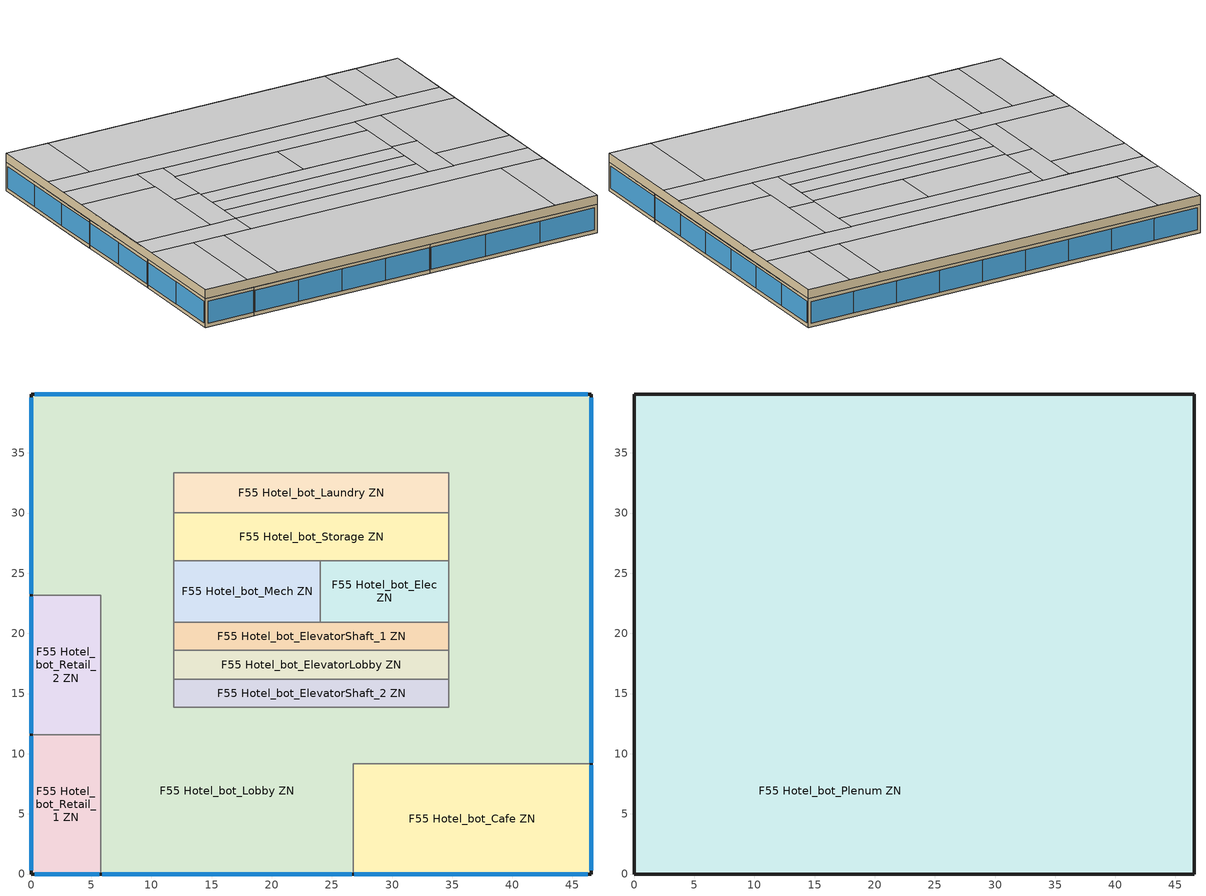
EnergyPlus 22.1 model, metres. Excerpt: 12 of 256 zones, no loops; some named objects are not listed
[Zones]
F55 Hotel_bot_Cafe ZN
 floor adiabatic (Typical Interior Floor): 46.57,9.14 46.57,0 26.76,0 26.76,9.14 z233.35
 wall outside (Typical Insulated Steel Framed Exterior Wall R-20.41): 26.76,0 46.57,0 46.57,9.14 z233.35:236.56
 wall to F55 Hotel_bot_Lobby ZN (Typical Interior Wall): 46.57,9.14 26.76,9.14 26.76,0 z233.35:236.56
 window (Hotel_bot_Cafe_Wall_2_0_0_0_0_0_Win Wind Cons U-0.34 SHGC 0.33): 46.57,0.31 46.57,9.03 z233.75:236.21
 window (U 0.34 SHGC 0.38 Simple Glazing): 26.88,0 33.34,0 / 33.34,0 39.8,0 / 39.8,0 46.26,0 z233.76:236.2
F55 Hotel_bot_Elec ZN
 floor adiabatic (Typical Interior Floor): 34.72,26.05 34.72,20.92 24.05,20.92 24.05,26.05 z233.35
 wall to F55 Hotel_bot_Lobby ZN (Typical Interior Wall): 34.72,20.92 34.72,26.05 z233.35:236.56
 wall to F55 Hotel_bot_Storage ZN (Typical Interior Wall): 34.72,26.05 24.05,26.05 z233.35:236.56
 wall to F55 Hotel_bot_Mech ZN (Typical Interior Wall): 24.05,26.05 24.05,20.92 z233.35:236.56
 wall to F55 Hotel_bot_ElevatorShaft_1 ZN (Typical Interior Wall): 24.05,20.92 34.72,20.92 z233.35:236.56
F55 Hotel_bot_ElevatorLobby ZN
 floor adiabatic (Typical Interior Floor): 34.72,18.61 34.72,16.17 11.86,16.17 11.86,18.61 z233.35
 wall to F55 Hotel_bot_Lobby ZN (Typical Interior Wall): 34.72,16.17 34.72,18.61 / 11.86,18.61 11.86,16.17 z233.35:236.56
 wall to F55 Hotel_bot_ElevatorShaft_1 ZN (Typical Interior Wall): 34.72,18.61 11.86,18.61 z233.35:236.56
 wall to F55 Hotel_bot_ElevatorShaft_2 ZN (Typical Interior Wall): 11.86,16.17 34.72,16.17 z233.35:236.56
F55 Hotel_bot_ElevatorShaft_1 ZN
 floor adiabatic (Typical Interior Floor): 34.72,20.92 34.72,18.61 11.86,18.61 11.86,20.92 z233.35
 wall to F55 Hotel_bot_Lobby ZN (Typical Interior Wall): 34.72,18.61 34.72,20.92 / 11.86,20.92 11.86,18.61 z233.35:236.56
 wall to F55 Hotel_bot_Mech ZN (Typical Interior Wall): 24.05,20.92 11.86,20.92 z233.35:236.56
F55 Hotel_bot_ElevatorShaft_2 ZN
 floor adiabatic (Typical Interior Floor): 34.72,16.17 34.72,13.85 11.86,13.85 11.86,16.17 z233.35
 wall to F55 Hotel_bot_Lobby ZN (Typical Interior Wall): 11.86,16.17 11.86,13.85 34.72,13.85 34.72,16.17 z233.35:236.56
F55 Hotel_bot_Laundry ZN
 floor adiabatic (Typical Interior Floor): 34.72,33.36 34.72,30.01 11.86,30.01 11.86,33.36 z233.35
 wall to F55 Hotel_bot_Lobby ZN (Typical Interior Wall): 34.72,30.01 34.72,33.36 11.86,33.36 11.86,30.01 z233.35:236.56
 wall to F55 Hotel_bot_Storage ZN (Typical Interior Wall): 11.86,30.01 34.72,30.01 z233.35:236.56
F55 Hotel_bot_Lobby ZN
 floor adiabatic (Typical Interior Floor): 11.86,23.16 11.86,13.85 5.79,13.85 5.79,23.16 z233.35; 11.86,23.61 11.86,23.16 0,23.16 0,23.61 z233.35; 34.72,13.85 34.72,9.14 26.76,9.14 26.76,13.85 z233.35; 26.76,13.85 26.76,0 5.79,0 5.79,13.85 z233.35; 46.57,23.61 46.57,9.14 34.72,9.14 34.72,23.61 z233.35; 46.57,33.36 46.57,23.61 34.72,23.61 34.72,33.36 z233.35; 46.57,39.9 46.57,33.36 11.86,33.36 11.86,39.9 z233.35; 11.86,39.9 11.86,23.61 0,23.61 0,39.9 z233.35
 wall outside (Typical Insulated Steel Framed Exterior Wall R-20.41): 46.57,9.14 46.57,39.9 0,39.9 0,23.16 / 5.79,0 26.76,0 z233.35:236.56
 wall to F55 Hotel_bot_Storage ZN (Typical Interior Wall): 34.72,30.01 34.72,26.05 / 11.86,26.05 11.86,30.01 z233.35:236.56
 wall to F55 Hotel_bot_Mech ZN (Typical Interior Wall): 11.86,20.92 11.86,26.05 z233.35:236.56
 wall to F55 Hotel_bot_Retail_2 ZN (Typical Interior Wall): 0,23.16 5.79,23.16 5.79,11.58 z233.35:236.56
 wall to F55 Hotel_bot_Retail_1 ZN (Typical Interior Wall): 5.79,11.58 5.79,0 z233.35:236.56
 window (Hotel_bot_Lobby_Wall_2_0_0_0_0_5_Win Wind Cons U-0.34 SHGC 0.33): 46.57,34.54 46.57,39.59 z233.76:236.2
 window (Hotel_bot_Lobby_Wall_2_0_0_1_0_4_Win Wind Cons U-0.34 SHGC 0.33): 46.57,29.48 46.57,34.53 z233.76:236.2
 window (Hotel_bot_Lobby_Wall_2_0_0_2_0_3_Win Wind Cons U-0.34 SHGC 0.33): 46.57,24.43 46.57,29.48 z233.76:236.2
 window (Hotel_bot_Lobby_Wall_2_0_0_3_0_2_Win Wind Cons U-0.34 SHGC 0.33): 46.57,19.37 46.57,24.42 z233.76:236.2
 window (Hotel_bot_Lobby_Wall_2_0_0_4_0_1_Win Wind Cons U-0.34 SHGC 0.33): 46.57,14.32 46.57,19.37 z233.76:236.2
 window (Hotel_bot_Lobby_Wall_2_0_0_5_0_0_Win Wind Cons U-0.34 SHGC 0.33): 46.57,9.26 46.57,14.31 z233.76:236.2
 window (U 0.34 SHGC 0.38 Simple Glazing): 5.41,39.9 0.31,39.9 / 15.62,39.9 10.52,39.9 / 10.52,39.9 5.42,39.9 / 20.73,39.9 15.63,39.9 / 30.94,39.9 25.84,39.9 / 25.84,39.9 20.74,39.9 / 36.05,39.9 30.95,39.9 / 46.26,39.9 41.16,39.9 / 41.16,39.9 36.06,39.9 / 16.28,0 21.46,0 / 21.46,0 26.64,0 / 5.91,0 11.09,0 / 11.09,0 16.27,0 z233.76:236.2
 window (Hotel_bot_Lobby_Wall_4_0_0_0_0_2_Win Wind Cons U-0.34 SHGC 0.33): 0,28.71 0,23.28 z233.76:236.2
 window (Hotel_bot_Lobby_Wall_4_0_0_1_0_1_Win Wind Cons U-0.34 SHGC 0.33): 0,34.15 0,28.72 z233.76:236.2
 window (Hotel_bot_Lobby_Wall_4_0_0_2_0_0_Win Wind Cons U-0.34 SHGC 0.33): 0,39.59 0,34.16 z233.76:236.2
F55 Hotel_bot_Mech ZN
 floor adiabatic (Typical Interior Floor): 24.05,26.05 24.05,20.92 11.86,20.92 11.86,26.05 z233.35
 wall to F55 Hotel_bot_Storage ZN (Typical Interior Wall): 24.05,26.05 11.86,26.05 z233.35:236.56
F55 Hotel_bot_Retail_1 ZN
 floor adiabatic (Typical Interior Floor): 5.79,11.58 5.79,0 0,0 0,11.58 z233.35
 wall outside (Typical Insulated Steel Framed Exterior Wall R-20.41): 0,11.58 0,0 5.79,0 z233.35:236.56
 wall to F55 Hotel_bot_Retail_2 ZN (Typical Interior Wall): 5.79,11.58 0,11.58 z233.35:236.56
 window (Hotel_bot_Retail_1_Wall_4_0_0_0_0_1_Win Wind Cons U-0.34 SHGC 0.33): 0,5.89 0,0.31 z233.76:236.2
 window (Hotel_bot_Retail_1_Wall_4_0_0_1_0_0_Win Wind Cons U-0.34 SHGC 0.33): 0,11.47 0,5.89 z233.76:236.2
 window (U 0.34 SHGC 0.38 Simple Glazing): 0.31,0 5.68,0 z233.75:236.21
F55 Hotel_bot_Retail_2 ZN
 floor adiabatic (Typical Interior Floor): 5.79,23.16 5.79,11.58 0,11.58 0,23.16 z233.35
 wall outside (Typical Insulated Steel Framed Exterior Wall R-20.41): 0,23.16 0,11.58 z233.35:236.56
 window (Hotel_bot_Retail_2_Wall_4_0_0_0_0_1_Win Wind Cons U-0.34 SHGC 0.33): 0,17.37 0,11.7 z233.76:236.2
 window (Hotel_bot_Retail_2_Wall_4_0_0_1_0_0_Win Wind Cons U-0.34 SHGC 0.33): 0,23.05 0,17.38 z233.76:236.2
F55 Hotel_bot_Storage ZN
 floor adiabatic (Typical Interior Floor): 34.72,30.01 34.72,26.05 11.86,26.05 11.86,30.01 z233.35
F55 Hotel_bot_Plenum ZN
 floor to F55 Hotel_bot_Retail_2 ZN (Typical Interior Floor): 5.79,23.16 5.79,11.58 0,11.58 0,23.16 z236.56
 floor to F55 Hotel_bot_Mech ZN (Typical Interior Floor): 24.05,26.05 24.05,20.92 11.86,20.92 11.86,26.05 z236.56
 floor to F55 Hotel_bot_ElevatorLobby ZN (Typical Interior Floor): 34.72,18.61 34.72,16.17 11.86,16.17 11.86,18.61 z236.56
 floor to F55 Hotel_bot_Lobby ZN (Typical Interior Floor): 11.86,23.16 11.86,13.85 5.79,13.85 5.79,23.16 z236.56; 11.86,23.61 11.86,23.16 0,23.16 0,23.61 z236.56; 34.72,13.85 34.72,9.14 26.76,9.14 26.76,13.85 z236.56; 26.76,13.85 26.76,0 5.79,0 5.79,13.85 z236.56; 46.57,23.61 46.57,9.14 34.72,9.14 34.72,23.61 z236.56; 46.57,33.36 46.57,23.61 34.72,23.61 34.72,33.36 z236.56; 46.57,39.9 46.57,33.36 11.86,33.36 11.86,39.9 z236.56; 11.86,39.9 11.86,23.61 0,23.61 0,39.9 z236.56
 floor to F55 Hotel_bot_Retail_1 ZN (Typical Interior Floor): 5.79,11.58 5.79,0 0,0 0,11.58 z236.56
 floor to F55 Hotel_bot_Cafe ZN (Typical Interior Floor): 46.57,9.14 46.57,0 26.76,0 26.76,9.14 z236.56
 floor to F55 Hotel_bot_Laundry ZN (Typical Interior Floor): 34.72,33.36 34.72,30.01 11.86,30.01 11.86,33.36 z236.56
 floor to F55 Hotel_bot_Storage ZN (Typical Interior Floor): 34.72,30.01 34.72,26.05 11.86,26.05 11.86,30.01 z236.56
 floor to F55 Hotel_bot_Elec ZN (Typical Interior Floor): 34.72,26.05 34.72,20.92 24.05,20.92 24.05,26.05 z236.56
 floor to F55 Hotel_bot_ElevatorShaft_1 ZN (Typical Interior Floor): 34.72,20.92 34.72,18.61 11.86,18.61 11.86,20.92 z236.56
 floor to F55 Hotel_bot_ElevatorShaft_2 ZN (Typical Interior Floor): 34.72,16.17 34.72,13.85 11.86,13.85 11.86,16.17 z236.56
 wall outside (Typical Insulated Steel Framed Exterior Wall R-20.41): 46.57,0 46.57,39.9 0,39.9 0,0 46.57,0 z236.56:237.56
 ceiling adiabatic (Adiabatic floor construction): 37.92,31.53 37.92,39.9 5,39.9 5,31.53 z237.56; 46.57,17.51 46.57,28.48 37.76,28.48 37.76,17.51 z237.56; 8.81,13.85 8.81,24.83 0,24.83 0,13.85 z237.56; 41.57,0 41.57,10.81 8.66,10.81 8.66,0 z237.56; 24.05,20.92 24.05,26.05 11.86,26.05 11.86,20.92 z237.56; 34.72,20.92 34.72,26.05 24.05,26.05 24.05,20.92 z237.56; 34.72,18.61 34.72,20.92 11.86,20.92 11.86,18.61 z237.56; 34.72,16.17 34.72,18.61 11.86,18.61 11.86,16.17 z237.56; 34.72,13.85 34.72,16.17 11.86,16.17 11.86,13.85 z237.56; 5,31.53 5,39.9 0,39.9 0,31.53 z237.56; 5,0 5,10.81 0,10.81 0,0 z237.56; 8.66,0 8.66,10.81 5,10.81 5,0 z237.56; 46.57,0 46.57,10.81 41.57,10.81 41.57,0 z237.56; 41.57,31.53 41.57,39.9 37.92,39.9 37.92,31.53 z237.56; 46.57,31.53 46.57,39.9 41.57,39.9 41.57,31.53 z237.56; 37.76,13.85 37.76,21.17 34.72,21.17 34.72,13.85 z237.56; 46.57,10.81 46.57,13.85 11.86,13.85 11.86,10.81 z237.56; 11.86,13.85 11.86,21.17 8.81,21.17 8.81,13.85 z237.56; 11.86,10.81 11.86,13.85 0,13.85 0,10.81 z237.56; 37.76,21.17 37.76,28.48 34.72,28.48 34.72,21.17 z237.56; 11.86,21.17 11.86,28.48 8.81,28.48 8.81,21.17 z237.56; 46.57,28.48 46.57,31.53 0,31.53 0,28.48 z237.56; 46.57,13.85 46.57,17.51 37.76,17.51 37.76,13.85 z237.56; 8.81,24.83 8.81,28.48 0,28.48 0,24.83 z237.56; 34.72,26.05 34.72,28.48 11.86,28.48 11.86,26.05 z237.56
[Building]
-SuperTallBuilding-ASHRAE 169-2013-6A created: 2026-04-17 12:02:49 -0400: North Axis {deg}=0; Terrain=Suburbs; Loads Convergence Tolerance Value {W}=0.04; Temperature Convergence Tolerance Value {deltaC}=0.4; Solar Distribution=FullExterior; Maximum Number of Warmup Days=25; Minimum Number of Warmup Days=6
[Site:Location]
Rochester International Arpt_MN_USA: Latitude {deg}=43.9; Longitude {deg}=-92.5; Time Zone {hr}=-6; Elevation {m}=398
[Site:GroundTemperature:Deep]
5.5, 1.7, -0.6, -1.3, 0.1, 3.2, 7.1, 10.9, 13.4, 14, 12.6, 9.5
[Site:GroundTemperature:FCfactorMethod]
January Ground Temperature {C}=7.4; February Ground Temperature {C}=-0; March Ground Temperature {C}=-7.6; April Ground Temperature {C}=-12.6; May Ground Temperature {C}=-7.7; June Ground Temperature {C}=0.3; July Ground Temperature {C}=7; August Ground Temperature {C}=14.2; September Ground Temperature {C}=19.2; October Ground Temperature {C}=20.9; November Ground Temperature {C}=20; December Ground Temperature {C}=15.4
[Site:GroundTemperature:Shallow]
-2.2, -7.4, -8.8, -7.6, -0.6, 7.3, 14.6, 20, 21.5, 19, 13, 5.4
[Site:WaterMainsTemperature]
Calculation Method=Correlation; Annual Average Outdoor Air Temperature {C}=6.375; Maximum Difference In Monthly Average Outdoor Air Temperatures {deltaC}=33.5
[SizingPeriod:DesignDay] Day of Month=21; Dry-Bulb Temperature Range Modifier Type=DefaultMultipliers; Humidity Condition Type=Wetbulb; Barometric Pressure {Pa}=96634; Rain Indicator=No; Snow Indicator=No; Daylight Saving Time Indicator=No; Begin Environment Reset Mode=FullResetAtBeginEnvironment
Name | Month | Day Type | Maximum Dry-Bulb Temperature {C} | Daily Dry-Bulb Temperature Range {deltaC} | Wetbulb or DewPoint at Maximum Dry-Bulb {C} | Wind Speed {m/s} | Wind Direction {deg} | Solar Model Indicator | ASHRAE Clear Sky Optical Depth for Beam Irradiance (taub) | ASHRAE Clear Sky Optical Depth for Diffuse Irradiance (taud) | Sky Clearness
Rochester International Arpt Ann Clg .4% Condns DB=>MWB | 7 | SummerDesignDay | 31.2 | 10.6 | 23.1 | 6.7 | 200 | ASHRAETau | 0.404 | 2.226
Rochester International Arpt Ann Clg .4% Condns WB=>MDB | 7 | SummerDesignDay | 29.2 | 10.6 | 24.9 | 6.7 | 200 | ASHRAETau | 0.404 | 2.226
Rochester International Arpt Ann Htg 99.6% Condns DB | 1 | WinterDesignDay | -26.2 | 0 | -26.2 | 5.7 | 310 | ASHRAEClearSky |  |  | 0
[Material] Thermal Absorptance=0.9; Solar Absorptance=0.7
Name | Roughness | Thickness {m} | Conductivity {W/m-K} | Density {kg/m3} | Specific Heat {J/kg-K} | Visible Absorptance
100mm Normalweight concrete floor | MediumSmooth | 0.1016 | 2.31 | 2322 | 832 | 0.7
25mm Stucco | Smooth | 0.0254 | 0.72 | 1856 | 840 | 0.7
5/8 in. Gypsum Board | MediumSmooth | 0.0159 | 0.16 | 800 | 1090 | 0.7
G01 13mm gypsum board | Smooth | 0.0127 | 0.16 | 800 | 1090 | 0.5
Std Wood 6inch | MediumSmooth | 0.15 | 0.12 | 540 | 1210 | 0.7
[Material:NoMass] Thermal Absorptance=0.9; Solar Absorptance=0.7
Name | Roughness | Thermal Resistance {m2-K/W} | Visible Absorptance
CP02 CARPET PAD | VeryRough | 0.21648 | 0.8
Nonres_Floor_Insulation | MediumSmooth | 2.88292 | 0.7
Typical Insulation R-18.23 | Smooth | 3.21036 | 0.7
[WindowMaterial:SimpleGlazingSystem] U-Factor {W/m2-K}=1.93061; Visible Transmittance=0.81
Name | Solar Heat Gain Coefficient
Hotel_bot_Cafe_Wall_2_0_0_0_0_0_Win Wind SG Mat U-0.34 SHGC 0.33; Hotel_bot_Lobby_Wall_2_0_0_0_0_5_Win Wind SG Mat U-0.34 SHGC 0.33; Hotel_bot_Lobby_Wall_2_0_0_1_0_4_Win Wind SG Mat U-0.34 SHGC 0.33; Hotel_bot_Lobby_Wall_2_0_0_2_0_3_Win Wind SG Mat U-0.34 SHGC 0.33; Hotel_bot_Lobby_Wall_2_0_0_3_0_2_Win Wind SG Mat U-0.34 SHGC 0.33; Hotel_bot_Lobby_Wall_2_0_0_4_0_1_Win Wind SG Mat U-0.34 SHGC 0.33; Hotel_bot_Lobby_Wall_2_0_0_5_0_0_Win Wind SG Mat U-0.34 SHGC 0.33; Hotel_bot_Lobby_Wall_4_0_0_0_0_2_Win Wind SG Mat U-0.34 SHGC 0.33; Hotel_bot_Lobby_Wall_4_0_0_1_0_1_Win Wind SG Mat U-0.34 SHGC 0.33; Hotel_bot_Lobby_Wall_4_0_0_2_0_0_Win Wind SG Mat U-0.34 SHGC 0.33; Hotel_bot_Retail_1_Wall_4_0_0_0_0_1_Win Wind SG Mat U-0.34 SHGC 0.33; Hotel_bot_Retail_1_Wall_4_0_0_1_0_0_Win Wind SG Mat U-0.34 SHGC 0.33; Hotel_bot_Retail_2_Wall_4_0_0_0_0_1_Win Wind SG Mat U-0.34 SHGC 0.33; Hotel_bot_Retail_2_Wall_4_0_0_1_0_0_Win Wind SG Mat U-0.34 SHGC 0.33 | 0.33
U 0.34 SHGC 0.38 Simple Glazing | 0.38
[Construction]
Adiabatic floor construction: CP02 CARPET PAD, 100mm Normalweight concrete floor, Nonres_Floor_Insulation
Hotel_bot_Cafe_Wall_2_0_0_0_0_0_Win Wind Cons U-0.34 SHGC 0.33: Hotel_bot_Cafe_Wall_2_0_0_0_0_0_Win Wind SG Mat U-0.34 SHGC 0.33
Hotel_bot_Lobby_Wall_2_0_0_0_0_5_Win Wind Cons U-0.34 SHGC 0.33: Hotel_bot_Lobby_Wall_2_0_0_0_0_5_Win Wind SG Mat U-0.34 SHGC 0.33
Hotel_bot_Lobby_Wall_2_0_0_1_0_4_Win Wind Cons U-0.34 SHGC 0.33: Hotel_bot_Lobby_Wall_2_0_0_1_0_4_Win Wind SG Mat U-0.34 SHGC 0.33
Hotel_bot_Lobby_Wall_2_0_0_2_0_3_Win Wind Cons U-0.34 SHGC 0.33: Hotel_bot_Lobby_Wall_2_0_0_2_0_3_Win Wind SG Mat U-0.34 SHGC 0.33
Hotel_bot_Lobby_Wall_2_0_0_3_0_2_Win Wind Cons U-0.34 SHGC 0.33: Hotel_bot_Lobby_Wall_2_0_0_3_0_2_Win Wind SG Mat U-0.34 SHGC 0.33
Hotel_bot_Lobby_Wall_2_0_0_4_0_1_Win Wind Cons U-0.34 SHGC 0.33: Hotel_bot_Lobby_Wall_2_0_0_4_0_1_Win Wind SG Mat U-0.34 SHGC 0.33
Hotel_bot_Lobby_Wall_2_0_0_5_0_0_Win Wind Cons U-0.34 SHGC 0.33: Hotel_bot_Lobby_Wall_2_0_0_5_0_0_Win Wind SG Mat U-0.34 SHGC 0.33
Hotel_bot_Lobby_Wall_4_0_0_0_0_2_Win Wind Cons U-0.34 SHGC 0.33: Hotel_bot_Lobby_Wall_4_0_0_0_0_2_Win Wind SG Mat U-0.34 SHGC 0.33
Hotel_bot_Lobby_Wall_4_0_0_1_0_1_Win Wind Cons U-0.34 SHGC 0.33: Hotel_bot_Lobby_Wall_4_0_0_1_0_1_Win Wind SG Mat U-0.34 SHGC 0.33
Hotel_bot_Lobby_Wall_4_0_0_2_0_0_Win Wind Cons U-0.34 SHGC 0.33: Hotel_bot_Lobby_Wall_4_0_0_2_0_0_Win Wind SG Mat U-0.34 SHGC 0.33
Hotel_bot_Retail_1_Wall_4_0_0_0_0_1_Win Wind Cons U-0.34 SHGC 0.33: Hotel_bot_Retail_1_Wall_4_0_0_0_0_1_Win Wind SG Mat U-0.34 SHGC 0.33
Hotel_bot_Retail_1_Wall_4_0_0_1_0_0_Win Wind Cons U-0.34 SHGC 0.33: Hotel_bot_Retail_1_Wall_4_0_0_1_0_0_Win Wind SG Mat U-0.34 SHGC 0.33
Hotel_bot_Retail_2_Wall_4_0_0_0_0_1_Win Wind Cons U-0.34 SHGC 0.33: Hotel_bot_Retail_2_Wall_4_0_0_0_0_1_Win Wind SG Mat U-0.34 SHGC 0.33
Hotel_bot_Retail_2_Wall_4_0_0_1_0_0_Win Wind Cons U-0.34 SHGC 0.33: Hotel_bot_Retail_2_Wall_4_0_0_1_0_0_Win Wind SG Mat U-0.34 SHGC 0.33
InteriorFurnishings: Std Wood 6inch
Typical Insulated Steel Framed Exterior Wall R-20.41: 25mm Stucco, 5/8 in. Gypsum Board, Typical Insulation R-18.23, 5/8 in. Gypsum Board
Typical Interior Floor: 100mm Normalweight concrete floor, CP02 CARPET PAD
Typical Interior Wall: G01 13mm gypsum board, G01 13mm gypsum board
U 0.34 SHGC 0.38 Simple Glazing: U 0.34 SHGC 0.38 Simple Glazing
[Zone] Multiplier=1
Name | Part of Total Floor Area
F55 Hotel_bot_Cafe ZN; F55 Hotel_bot_Elec ZN; F55 Hotel_bot_ElevatorLobby ZN; F55 Hotel_bot_ElevatorShaft_1 ZN; F55 Hotel_bot_ElevatorShaft_2 ZN; F55 Hotel_bot_Laundry ZN; F55 Hotel_bot_Lobby ZN; F55 Hotel_bot_Mech ZN; F55 Hotel_bot_Retail_1 ZN; F55 Hotel_bot_Retail_2 ZN; F55 Hotel_bot_Storage ZN | Yes
F55 Hotel_bot_Plenum ZN | No
[Space]
Name | Zone | Space Type
F55 Hotel_bot_Cafe | F55 Hotel_bot_Cafe ZN | LargeHotel Cafe
F55 Hotel_bot_Elec | F55 Hotel_bot_Elec ZN | Elec/MechRoom
F55 Hotel_bot_ElevatorLobby | F55 Hotel_bot_ElevatorLobby ZN | Elevator Lobby
F55 Hotel_bot_ElevatorShaft_1 | F55 Hotel_bot_ElevatorShaft_1 ZN | Elevator Shaft
F55 Hotel_bot_ElevatorShaft_2 | F55 Hotel_bot_ElevatorShaft_2 ZN | Elevator Shaft
F55 Hotel_bot_Laundry | F55 Hotel_bot_Laundry ZN | LargeHotel Laundry
F55 Hotel_bot_Lobby | F55 Hotel_bot_Lobby ZN | LargeHotel Lobby
F55 Hotel_bot_Mech | F55 Hotel_bot_Mech ZN | Elec/MechRoom
F55 Hotel_bot_Plenum | F55 Hotel_bot_Plenum ZN
F55 Hotel_bot_Retail_1 | F55 Hotel_bot_Retail_1 ZN | LargeHotel Retail
F55 Hotel_bot_Retail_2 | F55 Hotel_bot_Retail_2 ZN | LargeHotel Retail
F55 Hotel_bot_Storage | F55 Hotel_bot_Storage ZN | LargeHotel Storage
[SpaceList]
Elec/MechRoom: F38 Resi_bot_Elec, F1 Retail_F1_Mech, Basement_Mech, F72 Hotel_top_Mech, F55 Hotel_bot_Elec, F72 Hotel_top_Elec, F55 Hotel_bot_Mech, F4-F12 Office_Mech, F4-F12 Office_Elec, F13-F21 Office_Elec, F22-F30 Office_Elec, F2-F3 Retail_F2_Elec, F31-F37 Office_Mech, Basement_Elec, F38 Skylobby_Mech, F38 Skylobby_Elec, F2-F3 Retail_F2_Mech, F31-F37 Office_Elec, F39-F46 Resi_mid_Elec, F38 Resi_bot_Mech, F13-F21 Office_Mech, F1 Retail_F1_Elec, F39-F46 Resi_mid_Mech, F22-F30 Office_Mech, F47-F54 Resi_mid_Mech, F56-F63 Hotel_mid_Elec, F64-F70 Hotel_mid_Mech, F64-F70 Hotel_mid_Elec, F47-F54 Resi_mid_Elec, F56-F63 Hotel_mid_Mech
Elevator Lobby: F22-F30 Office_ElevatorLobby, Basement_ElevatorLobby, F38 Resi_bot_ElevatorLobby, F2-F3 Retail_F2_ElevatorLobby, F64-F70 Hotel_mid_ElevatorLobby, F38 Skylobby_ElevatorLobby, F13-F21 Office_ElevatorLobby, F55 Hotel_bot_ElevatorLobby, F39-F46 Resi_mid_ElevatorLobby, F72 Hotel_top_ElevatorLobby, F1 Retail_F1_ElevatorLobby, F4-F12 Office_ElevatorLobby, F56-F63 Hotel_mid_ElevatorLobby, F47-F54 Resi_mid_ElevatorLobby, F31-F37 Office_ElevatorLobby
Elevator Shaft: F72 Hotel_top_ElevatorShaft_1, F55 Hotel_bot_ElevatorShaft_2, F38 Resi_bot_ElevatorShaft_1, F1 Retail_F1_ElevatorShaft_1, F72 Hotel_top_ElevatorShaft_2, F1 Retail_F1_ElevatorShaft_2, Basement_ElevatorShaft_1, F13-F21 Office_ElevatorShaft_1, F4-F12 Office_ElevatorShaft_2, F38 Resi_bot_ElevatorShaft_2, F2-F3 Retail_F2_ElevatorShaft_2, F4-F12 Office_ElevatorShaft_1, F39-F46 Resi_mid_ElevatorShaft_1, F47-F54 Resi_mid_ElevatorShaft_2, F38 Skylobby_ElevatorShaft_1, F22-F30 Office_ElevatorShaft_2, F22-F30 Office_ElevatorShaft_1, F31-F37 Office_ElevatorShaft_1, F13-F21 Office_ElevatorShaft_2, F31-F37 Office_ElevatorShaft_2, F56-F63 Hotel_mid_ElevatorShaft_2, Basement_ElevatorShaft_2, F39-F46 Resi_mid_ElevatorShaft_2, F2-F3 Retail_F2_ElevatorShaft_1, F38 Skylobby_ElevatorShaft_2, F55 Hotel_bot_ElevatorShaft_1, F47-F54 Resi_mid_ElevatorShaft_1, F64-F70 Hotel_mid_ElevatorShaft_1, F56-F63 Hotel_mid_ElevatorShaft_1, F64-F70 Hotel_mid_ElevatorShaft_2
LargeHotel Lobby: F55 Hotel_bot_Lobby, F38 Skylobby_Lobby
LargeHotel Cafe: F55 Hotel_bot_Cafe
LargeHotel Laundry: F55 Hotel_bot_Laundry
LargeHotel Retail: F55 Hotel_bot_Retail_2, F55 Hotel_bot_Retail_1
LargeHotel Storage: F55 Hotel_bot_Storage, F72 Hotel_top_Storage, F64-F70 Hotel_mid_Storage, F56-F63 Hotel_mid_Storage
[Lights] Design Level Calculation Method=Watts/Area; Fraction Visible=0.2; Fraction Replaceable=1
Name | Zone or ZoneList or Space or SpaceList | Schedule | Watts per Floor Area {W/m2} | Return Air Fraction | Fraction Radiant
Elec/MechRoom Lights | Elec/MechRoom | OfficeLarge BLDG_LIGHT_SCH_2013 | 4.62848 | 0.4 | 0.4
Elevator Lobby Lights | Elevator Lobby | OfficeLarge BLDG_LIGHT_SCH | 6.99654 | 0.4 | 0.4
LargeHotel Lobby Lights | LargeHotel Lobby | HotelLarge BLDG_LIGHT_SCH_2013 | 5.48959 | 0 | 0.7
LargeHotel Cafe Lights | LargeHotel Cafe | HotelLarge BLDG_LIGHT_SCH_2013 | 4.62848 | 0 | 0.7
LargeHotel Laundry Lights | LargeHotel Laundry | HotelLarge BLDG_LIGHT_SCH_2013 | 5.70487 | 0 | 0.7
LargeHotel Retail Lights | LargeHotel Retail | HotelLarge BLDG_LIGHT_SCH_2013 | 9.04168 | 0 | 0.7
LargeHotel Storage Lights | LargeHotel Storage | HotelLarge BLDG_LIGHT_STORAGE_SCH_2013 | 4.09029 | 0 | 0.7
[People] Number of People Calculation Method=People/Area; Fraction Radiant=0.3; Work Efficiency Schedule=Work Efficiency Schedule; Clothing Insulation Schedule=Clothing Schedule; Air Velocity Schedule=Air Velocity Schedule
Name | Zone or ZoneList or Space or SpaceList | Number of People Schedule | People per Floor Area {person/m2} | Activity Level Schedule
Elevator Lobby People | Elevator Lobby | OfficeLarge BLDG_OCC_SCH | 0.107639 | OfficeMedium ACTIVITY_SCH
LargeHotel Lobby People | LargeHotel Lobby | HotelLarge BLDG_OCC_SCH | 0.322917 | HotelLarge ACTIVITY_SCH
LargeHotel Cafe People | LargeHotel Cafe | HotelLarge BLDG_OCC_SCH | 0.753474 | HotelLarge ACTIVITY_SCH
LargeHotel Laundry People | LargeHotel Laundry | HotelLarge BLDG_OCC_SCH | 0.107639 | HotelLarge ACTIVITY_SCH
LargeHotel Retail People | LargeHotel Retail | HotelLarge BLDG_OCC_SCH | 0.161459 | HotelLarge ACTIVITY_SCH
[ElectricEquipment] Design Level Calculation Method=Watts/Area; Fraction Latent=0; Fraction Radiant=0.5; Fraction Lost=0
Name | Zone or ZoneList or Space or SpaceList | Schedule | Watts per Floor Area {W/m2}
Elec/MechRoom Elec Equip | Elec/MechRoom | OfficeLarge BLDG_EQUIP_SCH | 2.90626
Elevator Lobby Elec Equip | Elevator Lobby | OfficeLarge BLDG_EQUIP_SCH | 0.753474
LargeHotel Lobby Elec Equip | LargeHotel Lobby | HotelLarge BLDG_EQUIP_SCH | 8.07293
LargeHotel Cafe Elec Equip | LargeHotel Cafe | HotelLarge BLDG_EQUIP_SCH | 5.38196
LargeHotel Laundry Elec Equip | LargeHotel Laundry | HotelLarge BLDG_EQUIP_SCH | 61.6772
LargeHotel Retail Elec Equip | LargeHotel Retail | HotelLarge BLDG_EQUIP_SCH | 10.7639
LargeHotel Storage Elec Equip | LargeHotel Storage | HotelLarge BLDG_EQUIP_SCH | 2.69098
[InternalMass] Construction=InteriorFurnishings
Name | Zone or ZoneList | Space or SpaceList | Surface Area {m2}
F55 Hotel_bot_Cafe Mass | F55 Hotel_bot_Cafe ZN | F55 Hotel_bot_Cafe | 362.322
F55 Hotel_bot_Elec Mass | F55 Hotel_bot_Elec ZN | F55 Hotel_bot_Elec | 109.255
F55 Hotel_bot_ElevatorLobby Mass | F55 Hotel_bot_ElevatorLobby ZN | F55 Hotel_bot_ElevatorLobby | 111.484
F55 Hotel_bot_Laundry Mass | F55 Hotel_bot_Laundry ZN | F55 Hotel_bot_Laundry | 153.29
F55 Hotel_bot_Lobby Mass | F55 Hotel_bot_Lobby ZN | F55 Hotel_bot_Lobby | 2193.9
F55 Hotel_bot_Mech Mass | F55 Hotel_bot_Mech ZN | F55 Hotel_bot_Mech | 124.863
F55 Hotel_bot_Plenum Mass | F55 Hotel_bot_Plenum ZN | F55 Hotel_bot_Plenum | 3716.4
F55 Hotel_bot_Retail_1 Mass | F55 Hotel_bot_Retail_1 ZN | F55 Hotel_bot_Retail_1 | 134.152
F55 Hotel_bot_Retail_2 Mass | F55 Hotel_bot_Retail_2 ZN | F55 Hotel_bot_Retail_2 | 134.152
F55 Hotel_bot_Storage Mass | F55 Hotel_bot_Storage ZN | F55 Hotel_bot_Storage | 181.161
[ZoneInfiltration:DesignFlowRate] Design Flow Rate Calculation Method=Flow/ExteriorArea; Flow Rate per Exterior Surface Area {m3/s-m2}=0.000610952; Constant Term Coefficient=0.3357; Temperature Term Coefficient=0.0037; Velocity Term Coefficient=0; Velocity Squared Term Coefficient=0.0173
Name | Zone or ZoneList or Space or SpaceList | Schedule
F55 Hotel_bot_Cafe HVAC Off Infiltration | F55 Hotel_bot_Cafe ZN | Infiltration HVAC Off Schedule
F55 Hotel_bot_Cafe HVAC On Infiltration | F55 Hotel_bot_Cafe ZN | Infiltration HVAC On Schedule
F55 Hotel_bot_Lobby HVAC Off Infiltration | F55 Hotel_bot_Lobby ZN | Infiltration HVAC Off Schedule
F55 Hotel_bot_Lobby HVAC On Infiltration | F55 Hotel_bot_Lobby ZN | Infiltration HVAC On Schedule
F55 Hotel_bot_Plenum HVAC Off Infiltration | F55 Hotel_bot_Plenum ZN | Infiltration HVAC Off Schedule
F55 Hotel_bot_Plenum HVAC On Infiltration | F55 Hotel_bot_Plenum ZN | Infiltration HVAC On Schedule
F55 Hotel_bot_Retail_1 HVAC Off Infiltration | F55 Hotel_bot_Retail_1 ZN | Infiltration HVAC Off Schedule
F55 Hotel_bot_Retail_1 HVAC On Infiltration | F55 Hotel_bot_Retail_1 ZN | Infiltration HVAC On Schedule
F55 Hotel_bot_Retail_2 HVAC Off Infiltration | F55 Hotel_bot_Retail_2 ZN | Infiltration HVAC Off Schedule
F55 Hotel_bot_Retail_2 HVAC On Infiltration | F55 Hotel_bot_Retail_2 ZN | Infiltration HVAC On Schedule
[Daylighting:Controls] Lighting Control Type=Continuous; Minimum Input Power Fraction for Continuous or ContinuousOff Dimming Control=0.2; Minimum Light Output Fraction for Continuous or ContinuousOff Dimming Control=0.2; Number of Stepped Control Steps=1; Probability Lighting will be Reset When Needed in Manual Stepped Control=1; Glare Calculation Azimuth Angle of View Direction Clockwise from Zone y-Axis {deg}=-0; Maximum Allowable Discomfort Glare Index=22
Name | Zone or Space | Glare Calculation Daylighting Reference Point | Daylighting Reference Point Name 1 | Fraction of Lights Controlled by Reference Point 1 | Illuminance Setpoint at Reference Point 1 {lux} | Daylighting Reference Point Name 2 | Fraction of Lights Controlled by Reference Point 2 | Illuminance Setpoint at Reference Point 2 {lux}
F55 Hotel_bot_Cafe ZN DaylightingControls | F55 Hotel_bot_Cafe ZN | F55 Hotel_bot_Cafe Daylt Sensor 1 | F55 Hotel_bot_Cafe Daylt Sensor 1 | 0.41 | 215 | F55 Hotel_bot_Cafe Daylt Sensor 2 | 0.321 | 215
F55 Hotel_bot_Lobby ZN DaylightingControls | F55 Hotel_bot_Lobby ZN | F55 Hotel_bot_Lobby Daylt Sensor 1 | F55 Hotel_bot_Lobby Daylt Sensor 1 | 0.284 | 269 | F55 Hotel_bot_Lobby Daylt Sensor 2 | 0.254 | 269
F55 Hotel_bot_Retail_1 ZN DaylightingControls | F55 Hotel_bot_Retail_1 ZN | F55 Hotel_bot_Retail_1 Daylt Sensor 1 | F55 Hotel_bot_Retail_1 Daylt Sensor 1 | 0.617 | 375 | F55 Hotel_bot_Retail_1 Daylt Sensor 2 | 0.375 | 375
F55 Hotel_bot_Retail_2 ZN DaylightingControls | F55 Hotel_bot_Retail_2 ZN | F55 Hotel_bot_Retail_2 Daylt Sensor 1 | F55 Hotel_bot_Retail_2 Daylt Sensor 1 | 0.492 | 375 | F55 Hotel_bot_Retail_2 Daylt Sensor 2 | 0.492 | 375
[GasEquipment]
LargeHotel Laundry Gas Equip: Zone or ZoneList or Space or SpaceList=LargeHotel Laundry; Schedule=HotelLarge BLDG_EQUIP_SCH; Design Level Calculation Method=Watts/Area; Power per Floor Area {W/m2}=536.28; Fraction Latent=0; Fraction Radiant=0.5; Fraction Lost=0
[Exterior:Lights] Control Option=AstronomicalClock
Name | Schedule | Design Level {W}
NonDimming Exterior Lights Def | OfficeLarge Exterior_lighting_schedule_a | 12979.2
Occ Sensing Exterior Lights Def | OfficeLarge Exterior_lighting_schedule_b | 43305.1
[EnergyManagementSystem:Program]
ems_F31_F37_Office_story_VAV_WITH_REHEAT_OptimumStartProg0: IF DaylightSavings==0 && DayOfWeek>1 && Hour==5 && OAT_3<23.9 && OAT_3>1.7; SET ems_F31_F37_Office_story_VAV_WITH_REHEAT_ClgSch0 = 29.4; SET ems_F31_F37_Office_story_VAV_WITH_REHEAT_HtgSch0 = 15.6; ELSEIF DaylightSavings==0 && DayOfWeek==1 && Hour==7 && OAT_3<23.9 && OAT_3>1.7; SET ems_F31_F37_Office_story_VAV_WITH_REHEAT_ClgSch0 = 29.4; SET ems_F31_F37_Office_story_VAV_WITH_REHEAT_HtgSch0 = 15.6; ELSEIF DaylightSavings==1 && DayOfWeek>1 && Hour==4 && OAT_3<23.9 && OAT_3>1.7; SET ems_F31_F37_Office_story_VAV_WITH_REHEAT_ClgSch0 = 29.4; SET ems_F31_F37_Office_story_VAV_WITH_REHEAT_HtgSch0 = 15.6; ELSEIF DaylightSavings==1 && DayOfWeek==1 && Hour==6 && OAT_3<23.9 && OAT_3>1.7; SET ems_F31_F37_Office_story_VAV_WITH_REHEAT_ClgSch0 = 29.4; SET ems_F31_F37_Office_story_VAV_WITH_REHEAT_HtgSch0 = 15.6; ELSE; SET ems_F31_F37_Office_story_VAV_WITH_REHEAT_ClgSch0 = NULL; SET ems_F31_F37_Office_story_VAV_WITH_REHEAT_HtgSch0 = NULL; ENDIF
ems_F31_F37_Office_story_VAV_WITH_REHEAT_OptimumStartProg1: IF DaylightSavings==0 && DayOfWeek>1 && Hour==5 && OAT_3<23.9 && OAT_3>1.7; SET ems_F31_F37_Office_story_VAV_WITH_REHEAT_ClgSch1 = 29.4; SET ems_F31_F37_Office_story_VAV_WITH_REHEAT_HtgSch1 = 15.6; ELSEIF DaylightSavings==0 && DayOfWeek==1 && Hour==7 && OAT_3<23.9 && OAT_3>1.7; SET ems_F31_F37_Office_story_VAV_WITH_REHEAT_ClgSch1 = 29.4; SET ems_F31_F37_Office_story_VAV_WITH_REHEAT_HtgSch1 = 15.6; ELSEIF DaylightSavings==1 && DayOfWeek>1 && Hour==4 && OAT_3<23.9 && OAT_3>1.7; SET ems_F31_F37_Office_story_VAV_WITH_REHEAT_ClgSch1 = 29.4; SET ems_F31_F37_Office_story_VAV_WITH_REHEAT_HtgSch1 = 15.6; ELSEIF DaylightSavings==1 && DayOfWeek==1 && Hour==6 && OAT_3<23.9 && OAT_3>1.7; SET ems_F31_F37_Office_story_VAV_WITH_REHEAT_ClgSch1 = 29.4; SET ems_F31_F37_Office_story_VAV_WITH_REHEAT_HtgSch1 = 15.6; ELSE; SET ems_F31_F37_Office_story_VAV_WITH_REHEAT_ClgSch1 = NULL; SET ems_F31_F37_Office_story_VAV_WITH_REHEAT_HtgSch1 = NULL; ENDIF
ems_F38_Skylobby_story_VAV_WITH_REHEAT_OptimumStartProg0: IF DaylightSavings==0 && DayOfWeek>1 && Hour==5 && OAT_4<23.9 && OAT_4>1.7; SET ems_F38_Skylobby_story_VAV_WITH_REHEAT_ClgSch0 = 29.4; SET ems_F38_Skylobby_story_VAV_WITH_REHEAT_HtgSch0 = 15.6; ELSEIF DaylightSavings==0 && DayOfWeek==1 && Hour==7 && OAT_4<23.9 && OAT_4>1.7; SET ems_F38_Skylobby_story_VAV_WITH_REHEAT_ClgSch0 = 29.4; SET ems_F38_Skylobby_story_VAV_WITH_REHEAT_HtgSch0 = 15.6; ELSEIF DaylightSavings==1 && DayOfWeek>1 && Hour==4 && OAT_4<23.9 && OAT_4>1.7; SET ems_F38_Skylobby_story_VAV_WITH_REHEAT_ClgSch0 = 29.4; SET ems_F38_Skylobby_story_VAV_WITH_REHEAT_HtgSch0 = 15.6; ELSEIF DaylightSavings==1 && DayOfWeek==1 && Hour==6 && OAT_4<23.9 && OAT_4>1.7; SET ems_F38_Skylobby_story_VAV_WITH_REHEAT_ClgSch0 = 29.4; SET ems_F38_Skylobby_story_VAV_WITH_REHEAT_HtgSch0 = 15.6; ELSE; SET ems_F38_Skylobby_story_VAV_WITH_REHEAT_ClgSch0 = NULL; SET ems_F38_Skylobby_story_VAV_WITH_REHEAT_HtgSch0 = NULL; ENDIF
[Schedule:Day:Interval]
OfficeLarge BLDG_LIGHT_SCH_2013 Default: No, 05:00, 0.05, 18:00, 0.0452801, 24:00, 0.05
OfficeLarge BLDG_LIGHT_SCH_2013 Wkdy Day: No, 05:00, 0.05, 06:00, 0.1, 07:00, 0.0905601, 08:00, 0.27168, 17:00, 0.815041, 18:00, 0.452801, 20:00, 0.27168, 22:00, 0.18112, 23:00, 0.0905601, 24:00, 0.0452801
OfficeLarge BLDG_LIGHT_SCH_2013 Sat Day: No, 06:00, 0.05, 08:00, 0.0905601, 12:00, 0.27168, 17:00, 0.13584, 19:00, 0.0452801, 24:00, 0.05
OfficeLarge BLDG_LIGHT_SCH_2013 Summer Design Day; Clothing Schedule Default Winter Clothes; OfficeLarge BLDG_EQUIP_SCH Summer Design Day; OfficeLarge BLDG_LIGHT_SCH Summer Design Day; HotelLarge BLDG_LIGHT_SCH_2013 Summer Design Day; HotelLarge BLDG_OCC_SCH Summer Design Day; HotelLarge BLDG_EQUIP_SCH Summer Design Day; HotelLarge BLDG_LIGHT_STORAGE_SCH_2013 Summer Design Day: No, 24:00, 1
OfficeLarge BLDG_LIGHT_SCH_2013 Winter Design Day; OfficeLarge BLDG_OCC_SCH Winter Design Day; Work Efficiency Schedule Default; OfficeLarge BLDG_EQUIP_SCH Winter Design Day; OfficeLarge BLDG_LIGHT_SCH Winter Design Day; HotelLarge BLDG_LIGHT_SCH_2013 Winter Design Day; HotelLarge BLDG_OCC_SCH Winter Design Day; HotelLarge BLDG_EQUIP_SCH Winter Design Day; HotelLarge BLDG_LIGHT_STORAGE_SCH_2013 Winter Design Day: No, 24:00, 0
OfficeLarge BLDG_OCC_SCH Default: No, 06:00, 0, 18:00, 0.05, 24:00, 0
OfficeLarge BLDG_OCC_SCH Wkdy Day: No, 06:00, 0, 07:00, 0.1, 08:00, 0.2, 12:00, 0.95, 13:00, 0.5, 17:00, 0.95, 18:00, 0.3, 22:00, 0.1, 24:00, 0.05
OfficeLarge BLDG_OCC_SCH Sat Day: No, 06:00, 0, 08:00, 0.1, 12:00, 0.3, 17:00, 0.1, 19:00, 0.05, 24:00, 0
OfficeLarge BLDG_OCC_SCH Summer Design Day: No, 06:00, 0, 22:00, 1, 24:00, 0.05
OfficeMedium ACTIVITY_SCH Default; OfficeMedium ACTIVITY_SCH Summer Design Day; OfficeMedium ACTIVITY_SCH Winter Design Day; HotelLarge ACTIVITY_SCH Default; HotelLarge ACTIVITY_SCH Summer Design Day; HotelLarge ACTIVITY_SCH Winter Design Day: No, 24:00, 120
Air Velocity Schedule Default: No, 24:00, 0.2
OfficeLarge BLDG_EQUIP_SCH Default: No, 24:00, 0.3
OfficeLarge BLDG_EQUIP_SCH Wkdy Day: No, 08:00, 0.4, 12:00, 0.9, 13:00, 0.8, 17:00, 0.9, 18:00, 0.5, 24:00, 0.4
OfficeLarge BLDG_EQUIP_SCH Sat Day: No, 06:00, 0.3, 08:00, 0.4, 12:00, 0.5, 17:00, 0.35, 24:00, 0.3
OfficeLarge BLDG_LIGHT_SCH Default: No, 24:00, 0.05
OfficeLarge BLDG_LIGHT_SCH Wkdy Day: No, 05:00, 0.05, 06:00, 0.1, 07:00, 0.09238, 08:00, 0.27714, 17:00, 0.83142, 18:00, 0.4619, 20:00, 0.27714, 22:00, 0.18476, 23:00, 0.09238, 24:00, 0.04619
OfficeLarge BLDG_LIGHT_SCH Sat Day: No, 06:00, 0.05, 08:00, 0.09238, 12:00, 0.27714, 17:00, 0.13857, 19:00, 0.04619, 24:00, 0.05
HotelLarge BLDG_LIGHT_SCH_2013 Default: No, 02:00, 0.3, 06:00, 0.2, 07:00, 0.3, 09:00, 0.4, 13:00, 0.3, 18:00, 0.2, 19:00, 0.5, 20:00, 0.7, 21:00, 0.8, 22:00, 0.6, 23:00, 0.5, 24:00, 0.3
HotelLarge BLDG_LIGHT_SCH_2013 Wkdy Day: No, 01:00, 0.2, 02:00, 0.15, 05:00, 0.1, 06:00, 0.2, 07:00, 0.4, 08:00, 0.5, 10:00, 0.4, 18:00, 0.25, 19:00, 0.6, 20:00, 0.8, 21:00, 0.9, 22:00, 0.8, 23:00, 0.6, 24:00, 0.3
HotelLarge BLDG_LIGHT_SCH_2013 Sat Day: No, 02:00, 0.2, 06:00, 0.1, 08:00, 0.3, 10:00, 0.4, 11:00, 0.3, 18:00, 0.25, 19:00, 0.6, 22:00, 0.7, 23:00, 0.6, 24:00, 0.3
HotelLarge BLDG_OCC_SCH Default: No, 08:00, 0.7, 11:00, 0.5, 13:00, 0.3, 16:00, 0.2, 17:00, 0.3, 19:00, 0.4, 21:00, 0.6, 24:00, 0.8
HotelLarge BLDG_OCC_SCH Wkdy Day: No, 06:00, 0.9, 07:00, 0.7, 09:00, 0.4, 15:00, 0.2, 16:00, 0.3, 19:00, 0.5, 21:00, 0.7, 22:00, 0.8, 24:00, 0.9
HotelLarge BLDG_OCC_SCH Sat Day: No, 06:00, 0.9, 07:00, 0.7, 09:00, 0.5, 17:00, 0.3, 18:00, 0.5, 21:00, 0.6, 24:00, 0.7
HotelLarge BLDG_EQUIP_SCH Default: No, 02:00, 0.4, 06:00, 0.3, 07:00, 0.4, 09:00, 0.5, 13:00, 0.4, 18:00, 0.3, 19:00, 0.6, 20:00, 0.8, 21:00, 0.9, 22:00, 0.7, 23:00, 0.6, 24:00, 0.4
HotelLarge BLDG_EQUIP_SCH Wkdy Day: No, 01:00, 0.3, 02:00, 0.25, 05:00, 0.2, 06:00, 0.3, 07:00, 0.5, 08:00, 0.6, 10:00, 0.5, 18:00, 0.35, 19:00, 0.7, 20:00, 0.9, 21:00, 0.95, 22:00, 0.9, 23:00, 0.7, 24:00, 0.4
HotelLarge BLDG_EQUIP_SCH Sat Day: No, 02:00, 0.3, 06:00, 0.2, 08:00, 0.4, 10:00, 0.5, 11:00, 0.4, 18:00, 0.35, 19:00, 0.7, 22:00, 0.8, 23:00, 0.7, 24:00, 0.4
HotelLarge BLDG_LIGHT_STORAGE_SCH_2013 Default: No, 02:00, 0.133494, 06:00, 0.088996, 07:00, 0.133494, 09:00, 0.177992, 10:00, 0.17565, 13:00, 0.133494, 18:00, 0.088996, 19:00, 0.22249, 20:00, 0.311486, 21:00, 0.355984, 22:00, 0.266988, 23:00, 0.22249, 24:00, 0.133494
HotelLarge BLDG_LIGHT_STORAGE_SCH_2013 Wkdy Day: No, 01:00, 0.088996, 02:00, 0.066747, 05:00, 0.044498, 06:00, 0.088996, 07:00, 0.177992, 08:00, 0.22249, 10:00, 0.177992, 18:00, 0.111245, 19:00, 0.266988, 20:00, 0.355984, 21:00, 0.400482, 22:00, 0.355984, 23:00, 0.266988, 24:00, 0.133494
HotelLarge BLDG_LIGHT_STORAGE_SCH_2013 Sat Day: No, 02:00, 0.088996, 06:00, 0.044498, 08:00, 0.133494, 10:00, 0.177992, 11:00, 0.133494, 18:00, 0.111245, 19:00, 0.266988, 22:00, 0.311486, 23:00, 0.266988, 24:00, 0.133494
OfficeLarge Exterior_lighting_schedule_a Default; OfficeLarge Exterior_lighting_schedule_a Summer Design Day; OfficeLarge Exterior_lighting_schedule_a Winter Design Day: No, 06:00, 0, 24:00, 1
OfficeLarge Exterior_lighting_schedule_b Default; OfficeLarge Exterior_lighting_schedule_b Summer Design Day; OfficeLarge Exterior_lighting_schedule_b Winter Design Day: No, 06:00, 0.7, 24:00, 1
[Schedule:Week:Daily]
OfficeLarge BLDG_LIGHT_SCH_2013 Week Rule - Jan1-Dec31: OfficeLarge BLDG_LIGHT_SCH_2013 Default, OfficeLarge BLDG_LIGHT_SCH_2013 Wkdy Day, OfficeLarge BLDG_LIGHT_SCH_2013 Wkdy Day, OfficeLarge BLDG_LIGHT_SCH_2013 Wkdy Day, OfficeLarge BLDG_LIGHT_SCH_2013 Wkdy Day, OfficeLarge BLDG_LIGHT_SCH_2013 Wkdy Day, OfficeLarge BLDG_LIGHT_SCH_2013 Sat Day, OfficeLarge BLDG_LIGHT_SCH_2013 Default, OfficeLarge BLDG_LIGHT_SCH_2013 Summer Design Day, OfficeLarge BLDG_LIGHT_SCH_2013 Winter Design Day, OfficeLarge BLDG_LIGHT_SCH_2013 Default, OfficeLarge BLDG_LIGHT_SCH_2013 Default
OfficeLarge BLDG_OCC_SCH Week Rule - Jan1-Dec31: OfficeLarge BLDG_OCC_SCH Default, OfficeLarge BLDG_OCC_SCH Wkdy Day, OfficeLarge BLDG_OCC_SCH Wkdy Day, OfficeLarge BLDG_OCC_SCH Wkdy Day, OfficeLarge BLDG_OCC_SCH Wkdy Day, OfficeLarge BLDG_OCC_SCH Wkdy Day, OfficeLarge BLDG_OCC_SCH Sat Day, OfficeLarge BLDG_OCC_SCH Default, OfficeLarge BLDG_OCC_SCH Summer Design Day, OfficeLarge BLDG_OCC_SCH Winter Design Day, OfficeLarge BLDG_OCC_SCH Default, OfficeLarge BLDG_OCC_SCH Default
OfficeMedium ACTIVITY_SCH Week Rule - Jan1-Dec31: OfficeMedium ACTIVITY_SCH Default, OfficeMedium ACTIVITY_SCH Default, OfficeMedium ACTIVITY_SCH Default, OfficeMedium ACTIVITY_SCH Default, OfficeMedium ACTIVITY_SCH Default, OfficeMedium ACTIVITY_SCH Default, OfficeMedium ACTIVITY_SCH Default, OfficeMedium ACTIVITY_SCH Default, OfficeMedium ACTIVITY_SCH Summer Design Day, OfficeMedium ACTIVITY_SCH Winter Design Day, OfficeMedium ACTIVITY_SCH Default, OfficeMedium ACTIVITY_SCH Default
Work Efficiency Schedule Week Rule - Jan1-Dec31: Work Efficiency Schedule Default, Work Efficiency Schedule Default, Work Efficiency Schedule Default, Work Efficiency Schedule Default, Work Efficiency Schedule Default, Work Efficiency Schedule Default, Work Efficiency Schedule Default, Work Efficiency Schedule Default, Work Efficiency Schedule Default, Work Efficiency Schedule Default, Work Efficiency Schedule Default, Work Efficiency Schedule Default
Clothing Schedule Week Rule - Jan1-Dec31: Clothing Schedule Default Winter Clothes, Clothing Schedule Default Winter Clothes, Clothing Schedule Default Winter Clothes, Clothing Schedule Default Winter Clothes, Clothing Schedule Default Winter Clothes, Clothing Schedule Default Winter Clothes, Clothing Schedule Default Winter Clothes, Clothing Schedule Default Winter Clothes, Clothing Schedule Default Winter Clothes, Clothing Schedule Default Winter Clothes, Clothing Schedule Default Winter Clothes, Clothing Schedule Default Winter Clothes
Air Velocity Schedule Week Rule - Jan1-Dec31: Air Velocity Schedule Default, Air Velocity Schedule Default, Air Velocity Schedule Default, Air Velocity Schedule Default, Air Velocity Schedule Default, Air Velocity Schedule Default, Air Velocity Schedule Default, Air Velocity Schedule Default, Air Velocity Schedule Default, Air Velocity Schedule Default, Air Velocity Schedule Default, Air Velocity Schedule Default
OfficeLarge BLDG_EQUIP_SCH Week Rule - Jan1-Dec31: OfficeLarge BLDG_EQUIP_SCH Default, OfficeLarge BLDG_EQUIP_SCH Wkdy Day, OfficeLarge BLDG_EQUIP_SCH Wkdy Day, OfficeLarge BLDG_EQUIP_SCH Wkdy Day, OfficeLarge BLDG_EQUIP_SCH Wkdy Day, OfficeLarge BLDG_EQUIP_SCH Wkdy Day, OfficeLarge BLDG_EQUIP_SCH Sat Day, OfficeLarge BLDG_EQUIP_SCH Default, OfficeLarge BLDG_EQUIP_SCH Summer Design Day, OfficeLarge BLDG_EQUIP_SCH Winter Design Day, OfficeLarge BLDG_EQUIP_SCH Default, OfficeLarge BLDG_EQUIP_SCH Default
OfficeLarge BLDG_LIGHT_SCH Week Rule - Jan1-Dec31: OfficeLarge BLDG_LIGHT_SCH Default, OfficeLarge BLDG_LIGHT_SCH Wkdy Day, OfficeLarge BLDG_LIGHT_SCH Wkdy Day, OfficeLarge BLDG_LIGHT_SCH Wkdy Day, OfficeLarge BLDG_LIGHT_SCH Wkdy Day, OfficeLarge BLDG_LIGHT_SCH Wkdy Day, OfficeLarge BLDG_LIGHT_SCH Sat Day, OfficeLarge BLDG_LIGHT_SCH Default, OfficeLarge BLDG_LIGHT_SCH Summer Design Day, OfficeLarge BLDG_LIGHT_SCH Winter Design Day, OfficeLarge BLDG_LIGHT_SCH Default, OfficeLarge BLDG_LIGHT_SCH Default
HotelLarge BLDG_LIGHT_SCH_2013 Week Rule - Jan1-Dec31: HotelLarge BLDG_LIGHT_SCH_2013 Default, HotelLarge BLDG_LIGHT_SCH_2013 Wkdy Day, HotelLarge BLDG_LIGHT_SCH_2013 Wkdy Day, HotelLarge BLDG_LIGHT_SCH_2013 Wkdy Day, HotelLarge BLDG_LIGHT_SCH_2013 Wkdy Day, HotelLarge BLDG_LIGHT_SCH_2013 Wkdy Day, HotelLarge BLDG_LIGHT_SCH_2013 Sat Day, HotelLarge BLDG_LIGHT_SCH_2013 Default, HotelLarge BLDG_LIGHT_SCH_2013 Summer Design Day, HotelLarge BLDG_LIGHT_SCH_2013 Winter Design Day, HotelLarge BLDG_LIGHT_SCH_2013 Default, HotelLarge BLDG_LIGHT_SCH_2013 Default
HotelLarge BLDG_OCC_SCH Week Rule - Jan1-Dec31: HotelLarge BLDG_OCC_SCH Default, HotelLarge BLDG_OCC_SCH Wkdy Day, HotelLarge BLDG_OCC_SCH Wkdy Day, HotelLarge BLDG_OCC_SCH Wkdy Day, HotelLarge BLDG_OCC_SCH Wkdy Day, HotelLarge BLDG_OCC_SCH Wkdy Day, HotelLarge BLDG_OCC_SCH Sat Day, HotelLarge BLDG_OCC_SCH Default, HotelLarge BLDG_OCC_SCH Summer Design Day, HotelLarge BLDG_OCC_SCH Winter Design Day, HotelLarge BLDG_OCC_SCH Default, HotelLarge BLDG_OCC_SCH Default
HotelLarge ACTIVITY_SCH Week Rule - Jan1-Dec31: HotelLarge ACTIVITY_SCH Default, HotelLarge ACTIVITY_SCH Default, HotelLarge ACTIVITY_SCH Default, HotelLarge ACTIVITY_SCH Default, HotelLarge ACTIVITY_SCH Default, HotelLarge ACTIVITY_SCH Default, HotelLarge ACTIVITY_SCH Default, HotelLarge ACTIVITY_SCH Default, HotelLarge ACTIVITY_SCH Summer Design Day, HotelLarge ACTIVITY_SCH Winter Design Day, HotelLarge ACTIVITY_SCH Default, HotelLarge ACTIVITY_SCH Default
HotelLarge BLDG_EQUIP_SCH Week Rule - Jan1-Dec31: HotelLarge BLDG_EQUIP_SCH Default, HotelLarge BLDG_EQUIP_SCH Wkdy Day, HotelLarge BLDG_EQUIP_SCH Wkdy Day, HotelLarge BLDG_EQUIP_SCH Wkdy Day, HotelLarge BLDG_EQUIP_SCH Wkdy Day, HotelLarge BLDG_EQUIP_SCH Wkdy Day, HotelLarge BLDG_EQUIP_SCH Sat Day, HotelLarge BLDG_EQUIP_SCH Default, HotelLarge BLDG_EQUIP_SCH Summer Design Day, HotelLarge BLDG_EQUIP_SCH Winter Design Day, HotelLarge BLDG_EQUIP_SCH Default, HotelLarge BLDG_EQUIP_SCH Default
HotelLarge BLDG_LIGHT_STORAGE_SCH_2013 Week Rule - Jan1-Dec31: HotelLarge BLDG_LIGHT_STORAGE_SCH_2013 Default, HotelLarge BLDG_LIGHT_STORAGE_SCH_2013 Wkdy Day, HotelLarge BLDG_LIGHT_STORAGE_SCH_2013 Wkdy Day, HotelLarge BLDG_LIGHT_STORAGE_SCH_2013 Wkdy Day, HotelLarge BLDG_LIGHT_STORAGE_SCH_2013 Wkdy Day, HotelLarge BLDG_LIGHT_STORAGE_SCH_2013 Wkdy Day, HotelLarge BLDG_LIGHT_STORAGE_SCH_2013 Sat Day, HotelLarge BLDG_LIGHT_STORAGE_SCH_2013 Default, HotelLarge BLDG_LIGHT_STORAGE_SCH_2013 Summer Design Day, HotelLarge BLDG_LIGHT_STORAGE_SCH_2013 Winter Design Day, HotelLarge BLDG_LIGHT_STORAGE_SCH_2013 Default, HotelLarge BLDG_LIGHT_STORAGE_SCH_2013 Default
OfficeLarge Exterior_lighting_schedule_a Week Rule - Jan1-Dec31: OfficeLarge Exterior_lighting_schedule_a Default, OfficeLarge Exterior_lighting_schedule_a Default, OfficeLarge Exterior_lighting_schedule_a Default, OfficeLarge Exterior_lighting_schedule_a Default, OfficeLarge Exterior_lighting_schedule_a Default, OfficeLarge Exterior_lighting_schedule_a Default, OfficeLarge Exterior_lighting_schedule_a Default, OfficeLarge Exterior_lighting_schedule_a Default, OfficeLarge Exterior_lighting_schedule_a Summer Design Day, OfficeLarge Exterior_lighting_schedule_a Winter Design Day, OfficeLarge Exterior_lighting_schedule_a Default, OfficeLarge Exterior_lighting_schedule_a Default
OfficeLarge Exterior_lighting_schedule_b Week Rule - Jan1-Dec31: OfficeLarge Exterior_lighting_schedule_b Default, OfficeLarge Exterior_lighting_schedule_b Default, OfficeLarge Exterior_lighting_schedule_b Default, OfficeLarge Exterior_lighting_schedule_b Default, OfficeLarge Exterior_lighting_schedule_b Default, OfficeLarge Exterior_lighting_schedule_b Default, OfficeLarge Exterior_lighting_schedule_b Default, OfficeLarge Exterior_lighting_schedule_b Default, OfficeLarge Exterior_lighting_schedule_b Summer Design Day, OfficeLarge Exterior_lighting_schedule_b Winter Design Day, OfficeLarge Exterior_lighting_schedule_b Default, OfficeLarge Exterior_lighting_schedule_b Default
[Schedule:Year]
OfficeLarge BLDG_LIGHT_SCH_2013: OfficeLarge BLDG_LIGHT_SCH_2013 Week Rule - Jan1-Dec31, 1, 1, 12, 31
OfficeLarge BLDG_OCC_SCH: OfficeLarge BLDG_OCC_SCH Week Rule - Jan1-Dec31, 1, 1, 12, 31
OfficeMedium ACTIVITY_SCH: OfficeMedium ACTIVITY_SCH Week Rule - Jan1-Dec31, 1, 1, 12, 31
Work Efficiency Schedule: Work Efficiency Schedule Week Rule - Jan1-Dec31, 1, 1, 12, 31
Clothing Schedule: Clothing Schedule Week Rule - Jan1-Dec31, 1, 1, 12, 31
Air Velocity Schedule: Air Velocity Schedule Week Rule - Jan1-Dec31, 1, 1, 12, 31
OfficeLarge BLDG_EQUIP_SCH: OfficeLarge BLDG_EQUIP_SCH Week Rule - Jan1-Dec31, 1, 1, 12, 31
OfficeLarge BLDG_LIGHT_SCH: OfficeLarge BLDG_LIGHT_SCH Week Rule - Jan1-Dec31, 1, 1, 12, 31
HotelLarge BLDG_LIGHT_SCH_2013: HotelLarge BLDG_LIGHT_SCH_2013 Week Rule - Jan1-Dec31, 1, 1, 12, 31
HotelLarge BLDG_OCC_SCH: HotelLarge BLDG_OCC_SCH Week Rule - Jan1-Dec31, 1, 1, 12, 31
HotelLarge ACTIVITY_SCH: HotelLarge ACTIVITY_SCH Week Rule - Jan1-Dec31, 1, 1, 12, 31
HotelLarge BLDG_EQUIP_SCH: HotelLarge BLDG_EQUIP_SCH Week Rule - Jan1-Dec31, 1, 1, 12, 31
HotelLarge BLDG_LIGHT_STORAGE_SCH_2013: HotelLarge BLDG_LIGHT_STORAGE_SCH_2013 Week Rule - Jan1-Dec31, 1, 1, 12, 31
OfficeLarge Exterior_lighting_schedule_a: OfficeLarge Exterior_lighting_schedule_a Week Rule - Jan1-Dec31, 1, 1, 12, 31
OfficeLarge Exterior_lighting_schedule_b: OfficeLarge Exterior_lighting_schedule_b Week Rule - Jan1-Dec31, 1, 1, 12, 31
[Schedule:Constant]
Name | Hourly Value
Infiltration HVAC Off Schedule | 1
Infiltration HVAC On Schedule | 0
